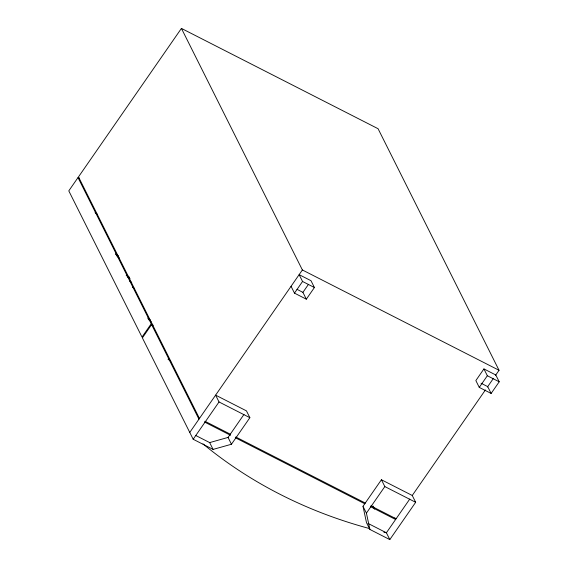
<?xml version="1.0" encoding="UTF-8"?>
<svg xmlns="http://www.w3.org/2000/svg" width="568" height="568" viewBox="0 0 568 568"><rect width="100%" height="100%" fill="white"/><g stroke="black" fill="none" stroke-linecap="round" stroke-linejoin="round"><path stroke-width="0.85" d="M78.001 177.585L68.792 190.869L142.007 337.072L151.216 323.788L78.001 177.585L79.584 178.387M495.509 375.377L499.038 370.279L378.075 128.716L181.419 28.4L78.49 176.882L199.453 418.446M153.175 325.414L151.599 324.605L142.383 337.896L193.177 439.256L213.085 449.409L231.46 444.247L249.87 417.693L246.455 410.87L215.613 395.136L219.028 401.959L249.87 417.693M189.74 432.461L302.382 269.963L181.419 28.4M193.177 439.256L219.028 401.959M294.472 293.131L302.552 281.472L299.137 274.649L310.994 280.706L314.409 287.522L306.329 299.18L294.472 293.131L291.057 286.308M306.329 299.18L302.914 292.357L308.474 284.348M195.889 435.557L209.67 442.593L228.045 437.424L243.963 414.455M363.002 506.308L381.412 479.754L412.254 495.481L415.67 502.304L389.811 539.6L369.903 529.447L366.488 522.624L363.002 506.308L366.417 513.131L369.903 529.447M366.417 513.131L384.827 486.57L381.412 479.754M483.929 368.923L475.849 380.574L479.264 387.397L491.128 393.446L499.208 381.795L495.793 374.972L483.929 368.923L487.344 375.739L499.208 381.795M479.264 387.397L487.344 375.739M409.762 499.066L386.396 532.777L389.811 539.6M412.254 495.474L485.42 389.932M487.436 387.021L493.493 378.288M302.382 269.963L499.038 370.279M302.552 281.472L314.409 287.522M296.986 289.332L302.914 292.357M481.039 383.222L487.713 386.623L491.128 393.446M151.216 323.788L152.799 324.591M384.827 486.57L415.67 502.304M204.984 421.271L230.253 434.158M235.784 436.984L365.309 503.056M370.84 505.875L396.109 518.769M204.48 421.996L230.544 435.287M235.28 437.708L364.805 503.78M370.336 506.599L395.605 519.493L394.817 517.917M368.021 523.405L386.396 532.777A513.756 442.664 -26.6 0 1 383.847 532.18M117.022 256.353L119.209 257.858M127.182 276.715L130.1 278.725M129.539 280.968L131.733 282.481M132.387 287.089L134.581 288.601M115.474 253.853L118.314 255.934M115.808 254.521L118.648 256.608M126.565 275.104L129.405 277.191M126.188 275.253L129.028 277.34M147.623 318.052L150.463 320.139M148.291 319.394L151.131 321.481M372.977 505.981L374.56 509.134M228.045 437.424L231.46 444.247M151.599 324.605L198.949 419.177M209.67 442.593L213.085 449.409M369.47 528.545A513.756 442.664 -26.6 0 1 202.975 443.878M170.798 361.248A513.756 442.664 -26.6 0 1 167.993 359.125M97.206 214.221A513.756 442.664 -26.6 0 1 95.097 212.631"/></g></svg>
